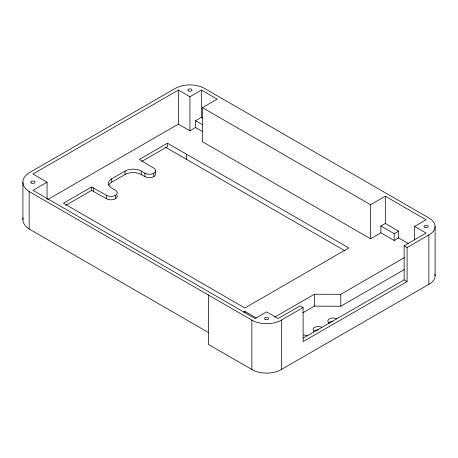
<?xml version="1.0" encoding="UTF-8"?>
<svg xmlns="http://www.w3.org/2000/svg" width="458" height="458" viewBox="0 0 458 458"><rect width="100%" height="100%" fill="white"/><g stroke="black" fill="none" stroke-linecap="round" stroke-linejoin="round"><path stroke-width="0.69" d="M380.907 232.83L380.907 226.017L385.333 223.464L398.609 231.13L398.609 237.942L394.183 240.496L380.907 232.83L370.585 238.79L202.453 141.722L202.453 107.659L217.201 99.146L201.451 90.071L189.915 96.73L178.38 90.071L32.947 174.017L47.059 182.169L47.059 199.196M47.059 182.169L32.947 190.316L255.077 318.539L266.608 311.881L278.143 318.539L300.162 305.847L303.11 307.553L303.11 341.611L407.088 281.578L407.088 247.52L428.843 234.96A20.513 11.839 0 0 0 428.843 217.928L204.663 88.503A20.513 11.839 0 0 0 175.168 88.503L29.157 172.803A24.16 13.946 0 0 0 29.157 191.536L29.157 229L208.35 332.456M47.798 199.505L178.38 124.129L189.915 130.793L195.566 127.53L202.831 131.721M195.566 127.53L195.566 120.717L201.468 117.311L202.676 118.009M153.785 173.227A6.257 3.612 0 0 1 144.934 173.227L141.247 171.097A11.473 6.624 0 0 0 125.023 171.097L111.746 178.763A11.473 6.624 0 0 0 111.746 188.129L115.439 190.259A6.257 3.612 0 0 1 115.439 195.366A6.257 3.612 0 0 1 106.588 195.366L91.548 187.019L63.45 203.243L244.853 307.976L348.83 247.944L167.428 143.211L139.324 159.436L153.785 168.12A6.257 3.612 0 0 1 153.785 173.227L153.785 176.633M65.889 205.236L91.548 190.425L106.588 198.772A6.257 3.612 0 0 0 114.139 199.345A6.257 3.612 0 0 0 117.053 195.28M141.762 161.434L167.428 146.617L167.428 143.211M108.781 185.135A11.473 6.624 0 0 1 111.746 182.169L125.023 174.504A11.473 6.624 0 0 1 141.247 174.504L144.934 176.633A6.257 3.612 0 0 0 151.753 177.418A6.257 3.612 0 0 0 155.617 174.08L155.617 170.674M202.453 107.659L370.585 204.732L385.333 196.219L426.123 219.788L414.587 226.447L414.587 239.883M243.633 312.087L244.853 311.383L256.32 318.001M380.907 226.017L394.183 233.683L398.609 231.13M274.565 317.222L314.377 294.236L340.781 294.317L404.317 257.636M303.259 338.119L404.139 279.878L404.139 245.814L426.123 233.105L414.587 226.447M29.157 191.536L251.86 320.108A20.513 11.839 0 0 0 281.355 320.108L303.11 307.553M302.744 312.871L314.377 306.156L340.781 306.242L404.317 269.556M208.35 294.992L208.35 344.376L251.86 369.497A20.513 11.839 0 0 0 281.355 369.497L428.843 284.349A20.513 11.839 0 0 0 434.917 274.256M195.566 120.717L202.831 124.908M404.139 245.814L407.088 247.52M404.139 279.878L407.088 281.578M165.704 147.327L345.114 250.91M398.609 237.942L408.255 243.519M201.451 90.071L201.468 117.311M435.1 226.447L435.1 275.831M428.843 234.96L428.843 284.349M394.183 233.683L394.183 240.496M385.333 196.219L385.333 223.464M370.585 204.732L370.585 238.79M340.781 294.317L340.781 306.242M314.377 294.236L314.377 306.156M281.355 320.108L281.355 369.497M251.86 320.108L251.86 369.497M244.853 311.383L244.853 312.785M189.915 96.73L189.915 130.793M186.601 154.283L186.601 159.39M178.38 90.071L178.38 124.129M144.934 173.227L144.934 176.633M141.247 171.097L141.247 174.504M125.023 171.097L125.023 174.504M115.439 195.366L115.439 198.772M111.746 178.763L111.746 182.169M106.588 195.366L106.588 198.772M93.312 187.7L93.312 191.106M91.548 187.019L91.548 190.425M22.9 182.169L22.9 219.634M303.557 335.027A5.215 3.011 0 0 1 307.244 335.909M314.617 331.649A5.215 3.011 0 0 1 314.617 327.39A5.215 3.011 0 0 1 321.991 327.39M329.365 323.136A5.215 3.011 0 0 1 329.365 318.877A5.215 3.011 0 0 1 336.739 318.877M313.787 331.42A5.215 3.011 0 0 1 318.304 329.915M328.535 322.907A5.215 3.011 0 0 1 333.052 321.401M29.157 229A24.16 13.946 0 0 1 23.083 217.928M31.47 183.017A2.084 1.202 0 0 0 34.963 182.479A2.084 1.202 0 0 0 32.409 181.002A2.084 1.202 0 0 0 31.47 183.017M188.444 90.919A2.084 1.202 0 0 0 191.931 90.381A2.084 1.202 0 0 0 189.377 88.909A2.084 1.202 0 0 0 188.444 90.919M425.081 227.489A2.084 1.202 0 0 0 428.213 226.447A2.084 1.202 0 0 0 425.081 225.405A2.084 1.202 0 0 0 425.081 227.489M265.566 319.581A2.084 1.202 0 0 0 268.697 318.539A2.084 1.202 0 0 0 265.566 317.497A2.084 1.202 0 0 0 265.566 319.581"/></g></svg>
